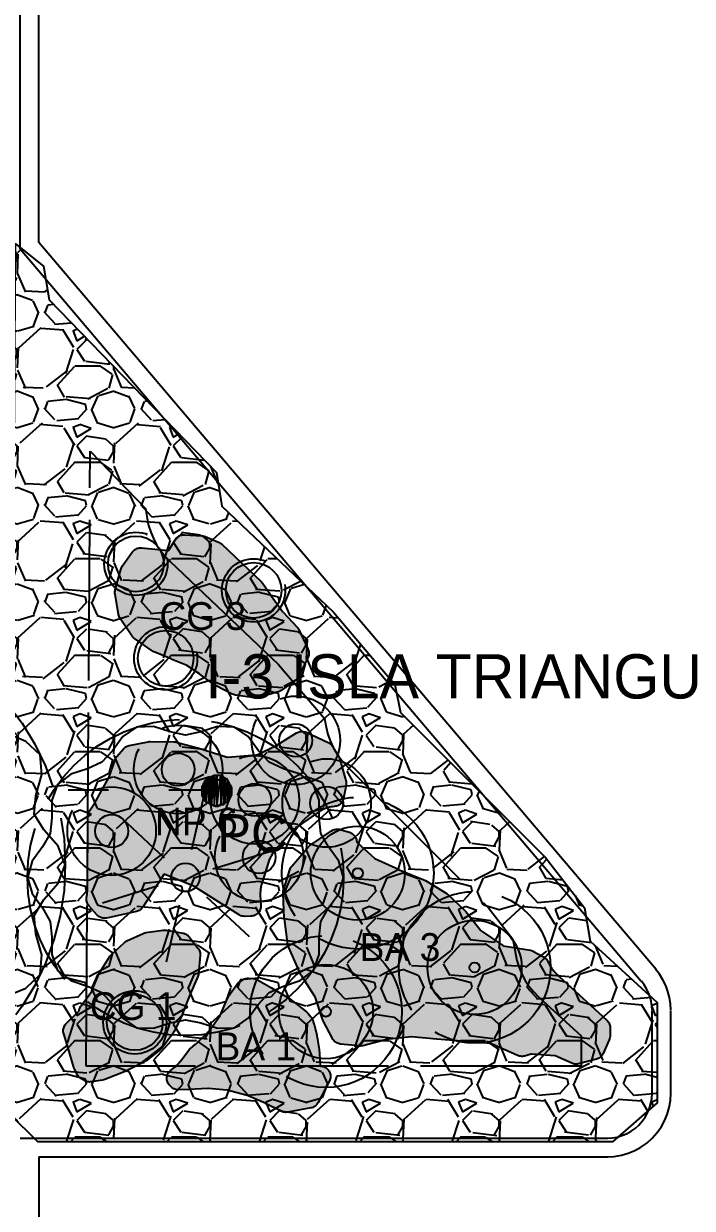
# Model space of a CAD drawing. Header units: metres. Extents: x 1 to 213, y 1 to 147.
# Drawn here: x 54.92 to 60.21, y 75.98 to 85.35 of the extents above; entities that cross this region are included whole.
import ezdxf
from ezdxf.enums import TextEntityAlignment as Align

# ---------------------------------------------------------------- set-up
doc = ezdxf.new("R2010")
doc.units = ezdxf.units.M
doc.linetypes.add('DASHED', pattern=[1.524, 1.27, -0.254])
for name, color, linetype in [('00-BASE-ARQUITECTURA', 8, 'Continuous'), ('PJ-ARBOLES', 94, 'Continuous'), ('PJ-ARBUSTOS', 82, 'Continuous'), ('PJ-COPA-ADULTA', 8, 'DASHED'), ('PJ-CUBRESUELOS', 150, 'Continuous'), ('PJ-ETIQUETAS', 7, 'Continuous'), ('PJ-GRAVILLA', 42, 'Continuous'), ('PJ-HERBACEAS', 212, 'Continuous'), ('PJ-LIMITE-JARDIN', 7, 'Continuous'), ('PJ-MASAS', 92, 'Continuous'), ('PJ-MASAS-RELLENO', 92, 'Continuous'), ('PJ-RIEGO-SECTORES', 5, 'Continuous'), ('PJ-VISIBILIDAD', 1, 'DASHED'), ('PJ-ZONAS-TIPOLOGIA', 30, 'Continuous')]:
    doc.layers.add(name, color=color, linetype=linetype)

# ---------------------------------------------------------------- blocks, each defined once
blk = doc.blocks.new('PJ_PC')
for p, q in [((0.0499, 0.2194), (0.1524, 0.6704)), ((-0.1651, 0.1529), (-0.5043, 0.4672)), ((0.215, 0.0665), (0.6568, 0.2032)), ((-0.215, -0.0665), (-0.6568, -0.2032)), ((0.1651, -0.1529), (0.5043, -0.4672)), ((-0.0499, -0.2194), (-0.1524, -0.6704))]:
    blk.add_line(p, q)
blk.add_lwpolyline([(1.25, 0), (1.2121, 0.1274), (1.131, 0.2404), (1.0699, 0.3476), (1.0563, 0.4703), (1.0555, 0.6094), (1.0113, 0.7347), (0.9057, 0.8155), (0.7737, 0.8593), (0.6613, 0.9101), (0.5781, 1.0013), (0.4957, 1.1134), (0.3863, 1.1888), (0.2534, 1.1921), (0.1209, 1.1499), (0, 1.125), (-0.1209, 1.1499), (-0.2534, 1.1921), (-0.3863, 1.1888), (-0.4957, 1.1134), (-0.5781, 1.0013), (-0.6613, 0.9101), (-0.7737, 0.8593), (-0.9057, 0.8155), (-1.0113, 0.7347), (-1.0555, 0.6094), (-1.0563, 0.4703), (-1.0699, 0.3476), (-1.131, 0.2404), (-1.2121, 0.1274), (-1.25, 0), (-1.2121, -0.1274), (-1.131, -0.2404), (-1.0699, -0.3476), (-1.0563, -0.4703), (-1.0555, -0.6094), (-1.0113, -0.7347), (-0.9057, -0.8155), (-0.7737, -0.8593), (-0.6613, -0.9101), (-0.5781, -1.0013), (-0.4957, -1.1134), (-0.3863, -1.1888), (-0.2534, -1.1921), (-0.1209, -1.1499), (0, -1.125), (0.1209, -1.1499), (0.2534, -1.1921), (0.3863, -1.1888), (0.4957, -1.1134), (0.5781, -1.0013), (0.6613, -0.9101), (0.7737, -0.8593), (0.9057, -0.8155), (1.0113, -0.7347), (1.0555, -0.6094), (1.0563, -0.4703), (1.0699, -0.3476), (1.131, -0.2404), (1.2121, -0.1274), (1.25, 0)], close=True)
blk.add_circle((0, 0), 0.1125)
at = {"flags": 1}
for tag, p, height in [('CODIGO', (0.15, 0.15), 0.2), ('ESPECIE', (0.15, -0.1), 0.15), ('ZONA', (0.15, -0.3), 0.15)]:
    blk.add_attdef(tag, p, '', height=height, dxfattribs=at)
blk = doc.blocks.new('PJ_BA')
for radius in [0.372, 0.04]:
    blk.add_circle((0, 0), radius)
at = {"flags": 1}
for tag, p, height in [('CODIGO', (0.15, 0.15), 0.2), ('ESPECIE', (0.15, -0.1), 0.15), ('ZONA', (0.15, -0.3), 0.15)]:
    blk.add_attdef(tag, p, '', height=height, dxfattribs=at)
blk = doc.blocks.new('PJ_NP')
blk.add_circle((0, 0), 0.13)
at = {"flags": 1}
for tag, p, height in [('CODIGO', (0.15, 0.15), 0.2), ('ESPECIE', (0.15, -0.1), 0.15), ('ZONA', (0.15, -0.3), 0.15)]:
    blk.add_attdef(tag, p, '', height=height, dxfattribs=at)
blk = doc.blocks.new('PJ_CG')
blk.add_circle((0, 0), 0.22)
at = {"flags": 1}
for tag, p, height in [('CODIGO', (0.15, 0.15), 0.2), ('ESPECIE', (0.15, -0.1), 0.15), ('ZONA', (0.15, -0.3), 0.15)]:
    blk.add_attdef(tag, p, '', height=height, dxfattribs=at)
blk = doc.blocks.new('PJ_SP')
for p, q in [((0.0798, 0.351), (0.2439, 1.0726)), ((-0.2641, 0.2447), (-0.807, 0.7475)), ((0.3439, 0.1064), (1.0509, 0.3251)), ((-0.3439, -0.1064), (-1.0509, -0.3251)), ((0.2641, -0.2447), (0.807, -0.7475)), ((-0.0798, -0.351), (-0.2439, -1.0726))]:
    blk.add_line(p, q)
blk.add_lwpolyline([(2, 0), (1.9445, 0.1457), (1.8293, 0.2757), (1.7549, 0.4005), (1.7678, 0.5453), (1.8152, 0.7124), (1.8019, 0.8678), (1.6887, 0.975), (1.5285, 1.0421), (1.4073, 1.1223), (1.3561, 1.2583), (1.3263, 1.4295), (1.247, 1.5637), (1.0985, 1.6112), (0.925, 1.6021), (0.781, 1.6217), (0.6759, 1.7221), (0.5748, 1.8634), (0.445, 1.9499), (0.2906, 1.9282), (0.1383, 1.8448), (0, 1.8), (-0.1383, 1.8448), (-0.2906, 1.9282), (-0.445, 1.9499), (-0.5748, 1.8634), (-0.6759, 1.7221), (-0.781, 1.6217), (-0.925, 1.6021), (-1.0985, 1.6112), (-1.247, 1.5637), (-1.3263, 1.4295), (-1.3561, 1.2583), (-1.4073, 1.1223), (-1.5285, 1.0421), (-1.6887, 0.975), (-1.8019, 0.8678), (-1.8152, 0.7124), (-1.7678, 0.5453), (-1.7549, 0.4005), (-1.8293, 0.2757), (-1.9445, 0.1457), (-2, 0), (-1.9445, -0.1457), (-1.8293, -0.2757), (-1.7549, -0.4005), (-1.7678, -0.5453), (-1.8152, -0.7124), (-1.8019, -0.8678), (-1.6887, -0.975), (-1.5285, -1.0421), (-1.4073, -1.1223), (-1.3561, -1.2583), (-1.3263, -1.4295), (-1.247, -1.5637), (-1.0985, -1.6112), (-0.925, -1.6021), (-0.781, -1.6217), (-0.6759, -1.7221), (-0.5748, -1.8634), (-0.445, -1.9499), (-0.2906, -1.9282), (-0.1383, -1.8448), (0, -1.8), (0.1383, -1.8448), (0.2906, -1.9282), (0.445, -1.9499), (0.5748, -1.8634), (0.6759, -1.7221), (0.781, -1.6217), (0.925, -1.6021), (1.0985, -1.6112), (1.247, -1.5637), (1.3263, -1.4295), (1.3561, -1.2583), (1.4073, -1.1223), (1.5285, -1.0421), (1.6887, -0.975), (1.8019, -0.8678), (1.8152, -0.7124), (1.7678, -0.5453), (1.7549, -0.4005), (1.8293, -0.2757), (1.9445, -0.1457), (2, 0)], close=True)
blk.add_circle((0, 0), 0.18)
at = {"flags": 1}
for tag, p, height in [('CODIGO', (0.15, 0.15), 0.2), ('ESPECIE', (0.15, -0.1), 0.15), ('ZONA', (0.15, -0.3), 0.15)]:
    blk.add_attdef(tag, p, '', height=height, dxfattribs=at)

msp = doc.modelspace()

# ---------------------------------------------------------------- hatches: boundary and pattern name
at = {"layer": 'PJ-GRAVILLA'}
h = msp.add_hatch(dxfattribs=at)
h.set_pattern_fill('GRAVEL', scale=0.03)
h.paths.add_polyline_path([(54.8569, 83.6083), (55.0774, 83.4319), (55.1215, 83.1673), (56.4444, 81.8003), (56.4885, 81.5357), (57.3705, 80.6979), (57.8555, 80.1246), (57.8996, 79.9041), (59.0462, 78.7576), (59.3548, 78.3607), (59.3989, 78.0961), (59.9281, 77.6111), (59.9281, 76.8173), (59.5753, 76.5086), (55.0333, 76.5086), (54.8128, 76.7291), (54.8569, 83.6083)])
at = {"layer": 'PJ-MASAS-RELLENO'}
for points in [[(56.0685, 81.185), (56.0695, 81.1865), (56.118, 81.2696), (56.1224, 81.2763), (56.1274, 81.2825), (56.1331, 81.2882), (56.1392, 81.2933), (56.1459, 81.2978), (56.1529, 81.3016), (56.1603, 81.3046), (56.168, 81.3069), (56.1758, 81.3085), (56.1838, 81.3092), (56.1918, 81.3091), (56.329, 81.3012), (56.338, 81.3001), (56.3468, 81.2981), (56.3553, 81.2951), (56.4619, 81.2504), (56.4685, 81.2473), (56.4747, 81.2436), (56.4806, 81.2394), (56.4861, 81.2346), (56.8005, 80.9359), (56.8065, 80.9295), (56.8118, 80.9226), (56.8653, 80.8432), (56.866, 80.8421), (56.9678, 80.7016), (56.9709, 80.6978), (57.0816, 80.5789), (57.0869, 80.5726), (57.0915, 80.5658), (57.0954, 80.5586), (57.1675, 80.4062), (57.1705, 80.3988), (57.1728, 80.3911), (57.1744, 80.3832), (57.1751, 80.3752), (57.175, 80.3672), (57.1741, 80.3592), (57.1724, 80.3513), (57.17, 80.3437), (57.1668, 80.3363), (57.0926, 80.1874), (57.0888, 80.1805), (57.0842, 80.174), (57.0791, 80.1681), (57.0734, 80.1626), (57.0672, 80.1578), (56.9552, 80.0784), (56.9478, 80.0737), (56.9399, 80.0698), (56.9316, 80.0669), (56.7807, 80.0223), (56.7724, 80.0204), (56.764, 80.0193), (56.7556, 80.0191), (56.7471, 80.0198), (56.5955, 80.0406), (56.5867, 80.0423), (56.5782, 80.045), (56.57, 80.0486), (56.4367, 80.1168), (56.4307, 80.1202), (56.425, 80.1241), (56.3135, 80.2078), (56.3115, 80.2092), (56.2094, 80.2764), (56.2077, 80.2774), (56.2059, 80.2782), (56.0871, 80.3263), (56.0858, 80.3268), (55.9442, 80.3869), (55.9365, 80.3907), (55.9293, 80.3952), (55.7957, 80.4895), (55.79, 80.4939), (55.7847, 80.4988), (55.7799, 80.5041), (55.7756, 80.5099), (55.6827, 80.6466), (55.6782, 80.654), (55.6746, 80.6618), (55.6718, 80.67), (55.6699, 80.6785), (55.6432, 80.8396), (55.6422, 80.8481), (55.6422, 80.8566), (55.6431, 80.8651), (55.6449, 80.8735), (55.6885, 81.0352), (55.6906, 81.0419), (55.6933, 81.0484), (55.6966, 81.0547), (55.7004, 81.0606), (55.7786, 81.1711), (55.7833, 81.1771), (55.7885, 81.1826), (55.7942, 81.1876), (55.8004, 81.1921), (55.807, 81.1959), (55.8139, 81.1991), (55.821, 81.2016), (55.8284, 81.2034), (55.8359, 81.2045), (55.8435, 81.2049), (55.8511, 81.2046), (56.0667, 81.1851), (56.0685, 81.185)], [(55.4376, 78.3729), (55.4324, 78.3793), (55.4279, 78.3862), (55.4241, 78.3935), (55.4212, 78.4012), (55.419, 78.4092), (55.4176, 78.4173), (55.4171, 78.4255), (55.4174, 78.4338), (55.4186, 78.4419), (55.4187, 78.4424), (55.4224, 78.4667), (55.4227, 78.4705), (55.4241, 78.496), (55.4242, 78.4979), (55.4279, 79.083), (55.4283, 79.0907), (55.4295, 79.0982), (55.4314, 79.1057), (55.4339, 79.1129), (55.4372, 79.1199), (55.4411, 79.1265), (55.4782, 79.1827), (55.4797, 79.1852), (55.5918, 79.3853), (55.5926, 79.3868), (55.5932, 79.3884), (55.6432, 79.5302), (55.646, 79.537), (55.6493, 79.5436), (55.6533, 79.5498), (55.6578, 79.5556), (55.7096, 79.6161), (55.7148, 79.6216), (55.7205, 79.6266), (55.7267, 79.6311), (55.7332, 79.6349), (55.7401, 79.6381), (55.7473, 79.6407), (55.7547, 79.6425), (55.905, 79.6725), (55.913, 79.6737), (55.921, 79.674), (56.1063, 79.673), (56.1132, 79.6727), (56.12, 79.6718), (56.1267, 79.6703), (56.2946, 79.625), (56.298, 79.624), (56.5294, 79.5506), (56.5312, 79.5501), (56.5332, 79.5501), (56.7624, 79.568), (56.7643, 79.5683), (56.766, 79.569), (56.9269, 79.6488), (56.9302, 79.6506), (57.078, 79.7422), (57.0849, 79.746), (57.0921, 79.7491), (57.0996, 79.7515), (57.1073, 79.7531), (57.1151, 79.754), (57.123, 79.7541), (57.1308, 79.7535), (57.1385, 79.752), (57.1461, 79.7499), (57.1534, 79.747), (57.3281, 79.6673), (57.3347, 79.6639), (57.341, 79.6599), (57.3469, 79.6553), (57.3523, 79.6502), (57.3572, 79.6446), (57.3616, 79.6386), (57.3654, 79.6322), (57.3777, 79.6093), (57.3787, 79.6076), (57.3928, 79.5841), (57.3938, 79.5824), (57.4062, 79.5639), (57.4104, 79.5569), (57.4139, 79.5495), (57.4165, 79.5417), (57.4673, 79.3666), (57.469, 79.3592), (57.4701, 79.3517), (57.4704, 79.3441), (57.47, 79.3365), (57.4689, 79.329), (57.4486, 79.2249), (57.4467, 79.2173), (57.4441, 79.2099), (57.4408, 79.2029), (57.4368, 79.1962), (57.4322, 79.1899), (57.427, 79.184), (57.4213, 79.1788), (57.415, 79.1741), (57.4084, 79.17), (57.4014, 79.1666), (57.394, 79.1639), (57.3865, 79.1619), (57.3788, 79.1607), (57.3625, 79.1589), (57.3605, 79.1587), (57.3547, 79.1577), (57.3527, 79.1574), (57.3373, 79.1541), (57.3354, 79.1537), (57.3297, 79.1522), (57.3278, 79.1516), (57.3128, 79.1469), (57.3109, 79.1463), (57.3054, 79.1442), (57.3036, 79.1435), (57.2891, 79.1373), (57.2873, 79.1365), (57.282, 79.1339), (57.2802, 79.133), (57.2664, 79.1254), (57.2647, 79.1244), (57.2593, 79.121), (57.2585, 79.1205), (57.2519, 79.1162), (57.251, 79.1157), (57.082, 78.9998), (57.0813, 78.9993), (57.0757, 78.9952), (57.075, 78.9947), (57.0706, 78.9914), (57.0692, 78.9903), (57.0586, 78.9816), (57.0573, 78.9805), (57.0534, 78.977), (57.0521, 78.9758), (57.0423, 78.9662), (57.0411, 78.965), (57.0373, 78.9609), (57.0367, 78.9603), (57.0321, 78.9552), (57.0315, 78.9545), (56.9044, 78.8071), (56.9038, 78.8063), (56.8985, 78.7999), (56.8979, 78.7991), (56.8938, 78.7938), (56.8926, 78.7922), (56.8831, 78.7786), (56.882, 78.7769), (56.8787, 78.7716), (56.8777, 78.7698), (56.8697, 78.7554), (56.8687, 78.7536), (56.866, 78.748), (56.8652, 78.7461), (56.8587, 78.7309), (56.858, 78.729), (56.8557, 78.7227), (56.8553, 78.7217), (56.8527, 78.7139), (56.8524, 78.7129), (56.8027, 78.5516), (56.8025, 78.5508), (56.8006, 78.5441), (56.8003, 78.5433), (56.7989, 78.5378), (56.7985, 78.5361), (56.7956, 78.5225), (56.7953, 78.5208), (56.7944, 78.5157), (56.7941, 78.514), (56.7924, 78.5002), (56.7922, 78.4985), (56.7918, 78.4933), (56.7917, 78.4916), (56.7912, 78.4777), (56.7911, 78.4759), (56.7912, 78.4703), (56.7912, 78.4694), (56.7914, 78.4625), (56.7914, 78.4616), (56.7955, 78.3773), (56.7955, 78.3693), (56.7947, 78.3614), (56.7931, 78.3536), (56.7908, 78.3459), (56.7877, 78.3386), (56.7839, 78.3316), (56.7794, 78.325), (56.7742, 78.3189), (56.7685, 78.3134), (56.7623, 78.3084), (56.7556, 78.3041), (56.7485, 78.3004), (56.7411, 78.2975), (56.7334, 78.2954), (56.7256, 78.294), (56.7177, 78.2934), (56.6674, 78.2921), (56.6596, 78.2923), (56.6519, 78.2932), (56.6443, 78.2949), (56.6369, 78.2973), (56.6297, 78.3005), (56.6229, 78.3043), (56.461, 78.4056), (56.4604, 78.4059), (56.2611, 78.5327), (56.2595, 78.5336), (56.2578, 78.5344), (56.0326, 78.6251), (56.0308, 78.6257), (56.0297, 78.6241), (55.8624, 78.365), (55.8578, 78.3586), (55.8527, 78.3527), (55.847, 78.3474), (55.8408, 78.3426), (55.8341, 78.3385), (55.8271, 78.335), (55.8198, 78.3323), (55.8123, 78.3302), (55.5767, 78.2787), (55.5692, 78.2774), (55.5615, 78.2768), (55.5539, 78.277), (55.5463, 78.2779), (55.5388, 78.2796), (55.5315, 78.2819), (55.5245, 78.285), (55.5177, 78.2886), (55.5114, 78.293), (55.5055, 78.2979), (55.5001, 78.3033), (55.4376, 78.3729)], [(57.4243, 77.2829), (57.4164, 77.2841), (57.4087, 77.286), (57.4013, 77.2888), (57.3941, 77.2922), (57.3873, 77.2964), (57.381, 77.3012), (57.3752, 77.3066), (57.3699, 77.3125), (57.3653, 77.319), (57.3613, 77.3258), (57.2884, 77.4673), (57.2859, 77.4728), (57.2837, 77.4785), (57.224, 77.6567), (57.2234, 77.6582), (57.2225, 77.6597), (57.1188, 77.8186), (57.1156, 77.824), (57.1128, 77.8296), (57.0159, 78.0459), (57.0131, 78.0529), (57.0111, 78.0602), (57.0097, 78.0675), (56.9812, 78.2712), (56.9805, 78.2784), (56.9712, 78.4708), (56.9711, 78.4778), (56.9717, 78.4847), (56.9729, 78.4915), (56.9746, 78.4982), (57.0246, 78.6605), (57.0274, 78.6682), (57.031, 78.6757), (57.0354, 78.6827), (57.0404, 78.6892), (57.1681, 78.8373), (57.1728, 78.8423), (57.178, 78.8469), (57.1835, 78.8511), (57.3533, 78.9675), (57.36, 78.9716), (57.367, 78.9751), (57.3744, 78.9778), (57.382, 78.9798), (57.3898, 78.9811), (57.3977, 78.9815), (57.4055, 78.9812), (57.4133, 78.9801), (57.421, 78.9783), (57.4956, 78.9565), (57.5027, 78.954), (57.5096, 78.9509), (57.5162, 78.9471), (57.5224, 78.9427), (57.5281, 78.9378), (57.5333, 78.9323), (57.538, 78.9264), (57.5422, 78.92), (57.5457, 78.9133), (57.5485, 78.9063), (57.5507, 78.899), (57.5522, 78.8916), (57.5539, 78.8799), (57.5543, 78.878), (57.5557, 78.8766), (57.694, 78.7525), (57.6956, 78.7513), (57.6973, 78.7504), (57.8882, 78.6618), (57.89, 78.661), (58.0845, 78.5817), (58.0902, 78.5791), (58.0958, 78.576), (58.2592, 78.4767), (58.2664, 78.4718), (58.273, 78.4662), (58.4077, 78.3373), (58.4148, 78.3295), (58.534, 78.1809), (58.5353, 78.1794), (58.5369, 78.1782), (58.7082, 78.0619), (58.71, 78.0608), (58.7121, 78.0603), (58.9257, 78.0239), (58.9343, 78.022), (58.9425, 78.0191), (58.9505, 78.0154), (59.0296, 77.9724), (59.0367, 77.968), (59.0433, 77.963), (59.0494, 77.9572), (59.0548, 77.9509), (59.0595, 77.9441), (59.0635, 77.9368), (59.0703, 77.9228), (59.0711, 77.9211), (59.0735, 77.9168), (59.0744, 77.9152), (59.0882, 77.8925), (59.0892, 77.8909), (59.0919, 77.8868), (59.093, 77.8853), (59.1088, 77.864), (59.11, 77.8625), (59.1131, 77.8587), (59.1143, 77.8573), (59.1321, 77.8375), (59.1334, 77.8362), (59.1422, 77.8273), (59.1429, 77.8266), (59.1525, 77.8174), (59.1532, 77.8168), (59.5302, 77.4712), (59.536, 77.4653), (59.5411, 77.4588), (59.5456, 77.4519), (59.5493, 77.4444), (59.5523, 77.4367), (59.5544, 77.4287), (59.5557, 77.4205), (59.5561, 77.4122), (59.5561, 77.3494), (59.5557, 77.341), (59.5543, 77.3327), (59.5522, 77.3246), (59.5492, 77.3168), (59.5006, 77.2078), (59.497, 77.2007), (59.4927, 77.194), (59.4877, 77.1877), (59.4822, 77.182), (59.4761, 77.1768), (59.4696, 77.1723), (59.4626, 77.1685), (59.4553, 77.1653), (59.4477, 77.1629), (59.3058, 77.1259), (59.2983, 77.1244), (59.2906, 77.1235), (59.2829, 77.1234), (59.2751, 77.1241), (59.2675, 77.1254), (59.2601, 77.1276), (59.2529, 77.1304), (59.1226, 77.1889), (59.121, 77.1895), (59.1192, 77.1897), (58.9365, 77.2028), (58.9343, 77.2028), (58.9322, 77.2024), (58.8785, 77.188), (58.8709, 77.1864), (58.8631, 77.1855), (58.8553, 77.1854), (58.8476, 77.186), (58.8399, 77.1874), (58.8324, 77.1895), (58.8251, 77.1923), (58.6184, 77.2849), (58.6164, 77.2857), (58.6142, 77.286), (58.3859, 77.3058), (58.3853, 77.3058), (58.1862, 77.32), (58.1842, 77.3201), (57.9868, 77.3391), (57.9848, 77.3392), (57.9828, 77.3391), (57.7873, 77.3176), (57.7816, 77.3166), (57.6019, 77.2698), (57.5949, 77.2683), (57.5878, 77.2674), (57.5807, 77.2672), (57.5736, 77.2676), (57.4243, 77.2829)], [(55.3595, 77.544), (55.3596, 77.5443), (55.3604, 77.551), (55.3619, 77.5584), (55.3642, 77.5656), (55.3671, 77.5725), (55.3706, 77.5791), (55.3748, 77.5854), (55.4587, 77.6998), (55.4596, 77.7011), (55.4603, 77.7026), (55.5142, 77.8345), (55.517, 77.8408), (55.5204, 77.8468), (55.5984, 77.9712), (55.6024, 77.977), (55.6068, 77.9824), (55.6118, 77.9874), (55.716, 78.0841), (55.7224, 78.0895), (55.7294, 78.0941), (55.7367, 78.098), (55.8641, 78.1572), (55.8714, 78.1601), (55.8789, 78.1624), (55.8866, 78.1638), (56.0243, 78.1832), (56.0326, 78.184), (56.041, 78.1838), (56.0493, 78.1828), (56.1798, 78.1597), (56.188, 78.1579), (56.1959, 78.1551), (56.2035, 78.1516), (56.2107, 78.1472), (56.2174, 78.1422), (56.2236, 78.1364), (56.2291, 78.1301), (56.2999, 78.039), (56.3042, 78.0328), (56.308, 78.0262), (56.3111, 78.0194), (56.3135, 78.0122), (56.3153, 78.0049), (56.3164, 77.9974), (56.3167, 77.9899), (56.3164, 77.9823), (56.303, 77.8414), (56.3018, 77.8331), (56.2997, 77.8251), (56.2968, 77.8173), (56.2367, 77.6777), (56.2361, 77.6763), (56.1776, 77.5247), (56.1752, 77.5191), (56.1099, 77.3818), (56.1061, 77.3749), (56.1017, 77.3683), (56.0172, 77.2556), (56.0129, 77.2503), (56.0081, 77.2453), (56.0029, 77.2408), (55.8892, 77.1507), (55.8825, 77.146), (55.8754, 77.1419), (55.7286, 77.0683), (55.722, 77.0653), (55.5614, 77.0023), (55.5532, 76.9996), (55.5448, 76.9978), (55.4558, 76.9836), (55.448, 76.9827), (55.4402, 76.9826), (55.4324, 76.9833), (55.4247, 76.9848), (55.4171, 76.9869), (55.4099, 76.9899), (55.4029, 76.9935), (55.3726, 77.0111), (55.3658, 77.0156), (55.3595, 77.0207), (55.3537, 77.0265), (55.3485, 77.0328), (55.344, 77.0396), (55.3402, 77.0468), (55.3222, 77.0861), (55.3182, 77.0968), (55.2727, 77.2504), (55.2725, 77.251), (55.2373, 77.3633), (55.2353, 77.371), (55.2341, 77.3789), (55.2336, 77.3869), (55.234, 77.3949), (55.2352, 77.4029), (55.2371, 77.4106), (55.2398, 77.4182), (55.2433, 77.4254), (55.2475, 77.4322), (55.2523, 77.4386), (55.2577, 77.4445), (55.3582, 77.5426), (55.3595, 77.544)], [(56.078, 76.9521), (56.0726, 76.9575), (56.0677, 76.9635), (56.0634, 76.9699), (56.0597, 76.9766), (56.0567, 76.9837), (56.0544, 76.9911), (56.0529, 76.9986), (56.052, 77.0063), (56.0519, 77.014), (56.0525, 77.0217), (56.0539, 77.0292), (56.056, 77.0367), (56.0588, 77.0438), (56.0622, 77.0507), (56.0664, 77.0572), (56.0711, 77.0633), (56.0764, 77.0689), (56.0822, 77.074), (56.1144, 77.0995), (56.115, 77.1), (56.1203, 77.1044), (56.121, 77.105), (56.1252, 77.1086), (56.1265, 77.1098), (56.1365, 77.1192), (56.1377, 77.1204), (56.1413, 77.1241), (56.1425, 77.1254), (56.1516, 77.1356), (56.1527, 77.1369), (56.1563, 77.1412), (56.1568, 77.1419), (56.1611, 77.1473), (56.1616, 77.148), (56.2265, 77.2348), (56.2324, 77.2418), (56.2391, 77.248), (56.2782, 77.2809), (56.2805, 77.2829), (56.3866, 77.3868), (56.3878, 77.3881), (56.3889, 77.3895), (56.474, 77.5089), (56.4752, 77.5108), (56.4762, 77.5128), (56.5325, 77.6464), (56.5362, 77.6542), (56.5408, 77.6615), (56.6066, 77.7546), (56.6116, 77.761), (56.6173, 77.7669), (56.6235, 77.7721), (56.6303, 77.7767), (56.6533, 77.7908), (56.6602, 77.7945), (56.6674, 77.7975), (56.6748, 77.7999), (56.6825, 77.8015), (56.6903, 77.8023), (56.6981, 77.8024), (56.7334, 77.801), (56.7411, 77.8003), (56.7487, 77.7989), (56.7561, 77.7968), (56.7633, 77.7939), (56.7702, 77.7904), (56.8787, 77.728), (56.8804, 77.727), (57.0166, 77.6441), (57.024, 77.6389), (57.1566, 77.536), (57.163, 77.5306), (57.1687, 77.5245), (57.1904, 77.4988), (57.1947, 77.4932), (57.1986, 77.4871), (57.2019, 77.4808), (57.2046, 77.4742), (57.2088, 77.4624), (57.21, 77.4586), (57.2174, 77.4342), (57.2185, 77.4304), (57.2381, 77.352), (57.239, 77.3482), (57.244, 77.3232), (57.2446, 77.3193), (57.2565, 77.2393), (57.257, 77.2354), (57.2595, 77.21), (57.2598, 77.2061), (57.2642, 77.1167), (57.2643, 77.1148), (57.2647, 77.1109), (57.265, 77.1091), (57.2668, 77.1089), (57.27, 77.1087), (57.278, 77.1079), (57.2858, 77.1064), (57.2935, 77.104), (57.3009, 77.1009), (57.3079, 77.0971), (57.3145, 77.0926), (57.3206, 77.0874), (57.3262, 77.0817), (57.3312, 77.0754), (57.3355, 77.0687), (57.3392, 77.0616), (57.3421, 77.0541), (57.3442, 77.0464), (57.3456, 77.0385), (57.3462, 77.0305), (57.346, 77.0225), (57.3449, 77.0146), (57.3431, 77.0068), (57.3405, 76.9992), (57.3372, 76.9919), (57.2475, 76.8194), (57.2435, 76.8124), (57.2387, 76.8059), (57.2333, 76.7998), (57.2273, 76.7944), (57.2208, 76.7896), (57.2138, 76.7855), (57.2065, 76.7821), (57.1989, 76.7794), (57.191, 76.7776), (57.0081, 76.744), (56.9997, 76.7429), (56.9912, 76.7427), (56.9827, 76.7434), (56.9744, 76.745), (56.9663, 76.7475), (56.9585, 76.7508), (56.8303, 76.8134), (56.8286, 76.8142), (56.6816, 76.8775), (56.6762, 76.8794), (56.5302, 76.9187), (56.5285, 76.919), (56.5267, 76.9193), (56.3807, 76.9317), (56.3753, 76.9318), (56.2276, 76.9246), (56.2274, 76.9246), (56.1468, 76.921), (56.139, 76.921), (56.1312, 76.9218), (56.1236, 76.9234), (56.1161, 76.9257), (56.1089, 76.9287), (56.102, 76.9324), (56.0955, 76.9367), (56.0894, 76.9417), (56.078, 76.9521)]]:
    msp.add_hatch(color=7, dxfattribs=at).paths.add_polyline_path(points)

# ---------------------------------------------------------------- linework, layer by layer
at = {"layer": '00-BASE-ARQUITECTURA'}
for points in [[(59.8029, 77.7769), (54.8922, 83.566), (54.8922, 87.376)], [(59.9193, 77.8721), (55.0404, 83.6189), (55.0404, 87.2278), (55.0404, 87.376)], [(56.4479, 79.4067), (56.4268, 79.4067), (56.4056, 79.3961), (56.3844, 79.3855), (56.3633, 79.375), (56.3527, 79.3538), (56.3421, 79.3326), (56.3315, 79.3115), (56.3315, 79.2903), (56.3315, 79.2691), (56.3315, 79.248), (56.3421, 79.2268), (56.3527, 79.2056), (56.3739, 79.195), (56.395, 79.1845), (56.4162, 79.1739), (56.4374, 79.1633), (56.4585, 79.1633), (56.4797, 79.1739), (56.5009, 79.1845), (56.522, 79.195), (56.5326, 79.2056), (56.5538, 79.2268), (56.5644, 79.248), (56.5644, 79.2691), (56.5644, 79.2903), (56.5644, 79.3115), (56.5538, 79.3326), (56.5432, 79.3538), (56.5326, 79.375), (56.5114, 79.3855), (56.4903, 79.3961), (56.4691, 79.4067), (56.4479, 79.4067)], [(56.3315, 79.322), (56.3315, 79.248), (56.3421, 79.3432), (56.3315, 79.322)], [(56.3315, 79.248), (56.3421, 79.3432), (56.3421, 79.2268), (56.3315, 79.248)], [(56.3315, 79.3009), (56.3315, 79.2797), (56.3315, 79.322), (56.3315, 79.3009)], [(56.3315, 79.2797), (56.3315, 79.322), (56.3315, 79.248), (56.3315, 79.2797)], [(56.3421, 79.3432), (56.3421, 79.2268), (56.3527, 79.3644), (56.3421, 79.3432)], [(56.3421, 79.2268), (56.3527, 79.3644), (56.3527, 79.2162), (56.3421, 79.2268)], [(56.3527, 79.3644), (56.3527, 79.2162), (56.3633, 79.375), (56.3527, 79.3644)], [(56.3527, 79.2162), (56.3633, 79.375), (56.3633, 79.195), (56.3527, 79.2162)], [(56.3633, 79.375), (56.3633, 79.195), (56.3844, 79.3855), (56.3633, 79.375)], [(56.3633, 79.195), (56.3844, 79.3855), (56.3844, 79.1845), (56.3633, 79.195)], [(56.3844, 79.3855), (56.3844, 79.1845), (56.4056, 79.3961), (56.3844, 79.3855)], [(56.3844, 79.1845), (56.4056, 79.3961), (56.4056, 79.1739), (56.3844, 79.1845)], [(56.4056, 79.3961), (56.4056, 79.1739), (56.4268, 79.4067), (56.4056, 79.3961)], [(56.4056, 79.1739), (56.4268, 79.4067), (56.4268, 79.1633), (56.4056, 79.1739)], [(56.4268, 79.4067), (56.4268, 79.1633), (56.4479, 79.4067), (56.4268, 79.4067)], [(56.4268, 79.1633), (56.4479, 79.4067), (56.4479, 79.1633), (56.4268, 79.1633)], [(56.4479, 79.4067), (56.4479, 79.1633), (56.4797, 79.4067), (56.4479, 79.4067)], [(56.4479, 79.1633), (56.4797, 79.4067), (56.4797, 79.1739), (56.4479, 79.1633)], [(56.4797, 79.4067), (56.4797, 79.1739), (56.5009, 79.3961), (56.4797, 79.4067)], [(56.4797, 79.1739), (56.5009, 79.3961), (56.5009, 79.1739), (56.4797, 79.1739)], [(56.5009, 79.3961), (56.5009, 79.1739), (56.5114, 79.3855), (56.5009, 79.3961)], [(56.5009, 79.1739), (56.5114, 79.3855), (56.5114, 79.1845), (56.5009, 79.1739)], [(56.5114, 79.3855), (56.5114, 79.1845), (56.5326, 79.3644), (56.5114, 79.3855)], [(56.5114, 79.1845), (56.5326, 79.3644), (56.5326, 79.2056), (56.5114, 79.1845)], [(56.5326, 79.3644), (56.5326, 79.2056), (56.5432, 79.3538), (56.5326, 79.3644)], [(56.5326, 79.2056), (56.5432, 79.3538), (56.5432, 79.2162), (56.5326, 79.2056)], [(56.5432, 79.3538), (56.5432, 79.2162), (56.5538, 79.3326), (56.5432, 79.3538)], [(56.5432, 79.2162), (56.5538, 79.3326), (56.5538, 79.2374), (56.5432, 79.2162)], [(56.5538, 79.2374), (56.5538, 79.3326), (56.5644, 79.3115), (56.5538, 79.2374)], [(55.5907, 79.2903), (55.2732, 79.2903)], [(56.4479, 79.2903), (56.067, 79.2903)], [(56.5538, 79.2374), (56.5644, 79.2585), (56.5644, 79.3115), (56.5538, 79.2374)], [(56.5644, 79.2585), (56.5644, 79.3115), (56.5644, 79.2903), (56.5644, 79.2585)], [(60.0357, 77.5493), (60.0331, 77.6001), (60.0255, 77.6501), (60.0129, 77.6988), (59.9956, 77.746), (59.9736, 77.7913), (59.9471, 77.8343), (59.9162, 77.8747)], [(59.8875, 77.5493), (59.8857, 77.5852), (59.8803, 77.6204), (59.8715, 77.6548), (59.8593, 77.6881), (59.8437, 77.72), (59.825, 77.7503), (59.8032, 77.7788)], [(59.8875, 76.8879), (59.8875, 77.544)], [(60.0357, 76.8879), (60.0357, 77.544)], [(59.5328, 76.3905), (59.5895, 76.3936), (59.6451, 76.4031), (59.699, 76.4187), (59.7508, 76.4401), (59.8, 76.4672), (59.846, 76.4998), (59.8884, 76.5376), (59.9262, 76.58), (59.9588, 76.626), (59.986, 76.6752), (60.0074, 76.7269), (60.023, 76.7809), (60.0325, 76.8364), (60.0357, 76.8932)], [(59.5329, 76.5386), (59.5729, 76.5409), (59.6121, 76.5476), (59.6501, 76.5585), (59.6866, 76.5736), (59.7213, 76.5928), (59.7537, 76.6157), (59.7836, 76.6424), (59.8103, 76.6723), (59.8333, 76.7048), (59.8525, 76.7394), (59.8676, 76.7759), (59.8786, 76.814), (59.8853, 76.8532), (59.8875, 76.8932)], [(54.8922, 76.5386), (59.5383, 76.5386)], [(55.0404, 76.3905), (55.0404, 72.8874)], [(55.0404, 76.3905), (59.5383, 76.3905)]]:
    msp.add_lwpolyline(points, dxfattribs=at)
at = {"layer": 'PJ-COPA-ADULTA'}
for centre, radius in [((55.8082, 81.0788), 0.25), ((56.7384, 80.8693), 0.25), ((53.25, 78.7), 2), ((56.0435, 80.3321), 0.25), ((57.0712, 79.6833), 0.35), ((56.2, 78.6), 1.25), ((56.1417, 79.4529), 0.35), ((56.7479, 79.2131), 0.35), ((57.3154, 79.1879), 0.35), ((55.6166, 78.9663), 0.35), ((57.5618, 78.6336), 0.6), ((56.782, 78.7607), 0.35), ((58.485, 77.8886), 0.6), ((57.3099, 77.539), 0.6), ((55.7995, 77.4534), 0.25)]:
    msp.add_circle(centre, radius, dxfattribs=at)
at = {"layer": 'PJ-LIMITE-JARDIN'}
msp.add_lwpolyline([(54.8569, 83.6083), (55.0774, 83.4319), (55.1215, 83.1673), (56.4444, 81.8003), (56.4885, 81.5357), (57.3705, 80.6979), (57.8555, 80.1246), (57.8996, 79.9041), (59.0462, 78.7576), (59.3548, 78.3607), (59.3989, 78.0961), (59.9281, 77.6111), (59.9281, 76.8173), (59.5753, 76.5086), (55.0333, 76.5086), (54.8128, 76.7291), (54.8569, 83.6083)], close=True, dxfattribs=at)
at = {"layer": 'PJ-MASAS'}
for points in [[(56.0685, 81.185), (56.0695, 81.1865), (56.118, 81.2696), (56.1224, 81.2763), (56.1274, 81.2825), (56.1331, 81.2882), (56.1392, 81.2933), (56.1459, 81.2978), (56.1529, 81.3016), (56.1603, 81.3046), (56.168, 81.3069), (56.1758, 81.3085), (56.1838, 81.3092), (56.1918, 81.3091), (56.329, 81.3012), (56.338, 81.3001), (56.3468, 81.2981), (56.3553, 81.2951), (56.4619, 81.2504), (56.4685, 81.2473), (56.4747, 81.2436), (56.4806, 81.2394), (56.4861, 81.2346), (56.8005, 80.9359), (56.8065, 80.9295), (56.8118, 80.9226), (56.8653, 80.8432), (56.866, 80.8421), (56.9678, 80.7016), (56.9709, 80.6978), (57.0816, 80.5789), (57.0869, 80.5726), (57.0915, 80.5658), (57.0954, 80.5586), (57.1675, 80.4062), (57.1705, 80.3988), (57.1728, 80.3911), (57.1744, 80.3832), (57.1751, 80.3752), (57.175, 80.3672), (57.1741, 80.3592), (57.1724, 80.3513), (57.17, 80.3437), (57.1668, 80.3363), (57.0926, 80.1874), (57.0888, 80.1805), (57.0842, 80.174), (57.0791, 80.1681), (57.0734, 80.1626), (57.0672, 80.1578), (56.9552, 80.0784), (56.9478, 80.0737), (56.9399, 80.0698), (56.9316, 80.0669), (56.7807, 80.0223), (56.7724, 80.0204), (56.764, 80.0193), (56.7556, 80.0191), (56.7471, 80.0198), (56.5955, 80.0406), (56.5867, 80.0423), (56.5782, 80.045), (56.57, 80.0486), (56.4367, 80.1168), (56.4307, 80.1202), (56.425, 80.1241), (56.3135, 80.2078), (56.3115, 80.2092), (56.2094, 80.2764), (56.2077, 80.2774), (56.2059, 80.2782), (56.0871, 80.3263), (56.0858, 80.3268), (55.9442, 80.3869), (55.9365, 80.3907), (55.9293, 80.3952), (55.7957, 80.4895), (55.79, 80.4939), (55.7847, 80.4988), (55.7799, 80.5041), (55.7756, 80.5099), (55.6827, 80.6466), (55.6782, 80.654), (55.6746, 80.6618), (55.6718, 80.67), (55.6699, 80.6785), (55.6432, 80.8396), (55.6422, 80.8481), (55.6422, 80.8566), (55.6431, 80.8651), (55.6449, 80.8735), (55.6885, 81.0352), (55.6906, 81.0419), (55.6933, 81.0484), (55.6966, 81.0547), (55.7004, 81.0606), (55.7786, 81.1711), (55.7833, 81.1771), (55.7885, 81.1826), (55.7942, 81.1876), (55.8004, 81.1921), (55.807, 81.1959), (55.8139, 81.1991), (55.821, 81.2016), (55.8284, 81.2034), (55.8359, 81.2045), (55.8435, 81.2049), (55.8511, 81.2046), (56.0667, 81.1851), (56.0685, 81.185)], [(55.4376, 78.3729), (55.4324, 78.3793), (55.4279, 78.3862), (55.4241, 78.3935), (55.4212, 78.4012), (55.419, 78.4092), (55.4176, 78.4173), (55.4171, 78.4255), (55.4174, 78.4338), (55.4186, 78.4419), (55.4187, 78.4424), (55.4224, 78.4667), (55.4227, 78.4705), (55.4241, 78.496), (55.4242, 78.4979), (55.4279, 79.083), (55.4283, 79.0907), (55.4295, 79.0982), (55.4314, 79.1057), (55.4339, 79.1129), (55.4372, 79.1199), (55.4411, 79.1265), (55.4782, 79.1827), (55.4797, 79.1852), (55.5918, 79.3853), (55.5926, 79.3868), (55.5932, 79.3884), (55.6432, 79.5302), (55.646, 79.537), (55.6493, 79.5436), (55.6533, 79.5498), (55.6578, 79.5556), (55.7096, 79.6161), (55.7148, 79.6216), (55.7205, 79.6266), (55.7267, 79.6311), (55.7332, 79.6349), (55.7401, 79.6381), (55.7473, 79.6407), (55.7547, 79.6425), (55.905, 79.6725), (55.913, 79.6737), (55.921, 79.674), (56.1063, 79.673), (56.1132, 79.6727), (56.12, 79.6718), (56.1267, 79.6703), (56.2946, 79.625), (56.298, 79.624), (56.5294, 79.5506), (56.5312, 79.5501), (56.5332, 79.5501), (56.7624, 79.568), (56.7643, 79.5683), (56.766, 79.569), (56.9269, 79.6488), (56.9302, 79.6506), (57.078, 79.7422), (57.0849, 79.746), (57.0921, 79.7491), (57.0996, 79.7515), (57.1073, 79.7531), (57.1151, 79.754), (57.123, 79.7541), (57.1308, 79.7535), (57.1385, 79.752), (57.1461, 79.7499), (57.1534, 79.747), (57.3281, 79.6673), (57.3347, 79.6639), (57.341, 79.6599), (57.3469, 79.6553), (57.3523, 79.6502), (57.3572, 79.6446), (57.3616, 79.6386), (57.3654, 79.6322), (57.3777, 79.6093), (57.3787, 79.6076), (57.3928, 79.5841), (57.3938, 79.5824), (57.4062, 79.5639), (57.4104, 79.5569), (57.4139, 79.5495), (57.4165, 79.5417), (57.4673, 79.3666), (57.469, 79.3592), (57.4701, 79.3517), (57.4704, 79.3441), (57.47, 79.3365), (57.4689, 79.329), (57.4486, 79.2249), (57.4467, 79.2173), (57.4441, 79.2099), (57.4408, 79.2029), (57.4368, 79.1962), (57.4322, 79.1899), (57.427, 79.184), (57.4213, 79.1788), (57.415, 79.1741), (57.4084, 79.17), (57.4014, 79.1666), (57.394, 79.1639), (57.3865, 79.1619), (57.3788, 79.1607), (57.3625, 79.1589), (57.3605, 79.1587), (57.3547, 79.1577), (57.3527, 79.1574), (57.3373, 79.1541), (57.3354, 79.1537), (57.3297, 79.1522), (57.3278, 79.1516), (57.3128, 79.1469), (57.3109, 79.1463), (57.3054, 79.1442), (57.3036, 79.1435), (57.2891, 79.1373), (57.2873, 79.1365), (57.282, 79.1339), (57.2802, 79.133), (57.2664, 79.1254), (57.2647, 79.1244), (57.2593, 79.121), (57.2585, 79.1205), (57.2519, 79.1162), (57.251, 79.1157), (57.082, 78.9998), (57.0813, 78.9993), (57.0757, 78.9952), (57.075, 78.9947), (57.0706, 78.9914), (57.0692, 78.9903), (57.0586, 78.9816), (57.0573, 78.9805), (57.0534, 78.977), (57.0521, 78.9758), (57.0423, 78.9662), (57.0411, 78.965), (57.0373, 78.9609), (57.0367, 78.9603), (57.0321, 78.9552), (57.0315, 78.9545), (56.9044, 78.8071), (56.9038, 78.8063), (56.8985, 78.7999), (56.8979, 78.7991), (56.8938, 78.7938), (56.8926, 78.7922), (56.8831, 78.7786), (56.882, 78.7769), (56.8787, 78.7716), (56.8777, 78.7698), (56.8697, 78.7554), (56.8687, 78.7536), (56.866, 78.748), (56.8652, 78.7461), (56.8587, 78.7309), (56.858, 78.729), (56.8557, 78.7227), (56.8553, 78.7217), (56.8527, 78.7139), (56.8524, 78.7129), (56.8027, 78.5516), (56.8025, 78.5508), (56.8006, 78.5441), (56.8003, 78.5433), (56.7989, 78.5378), (56.7985, 78.5361), (56.7956, 78.5225), (56.7953, 78.5208), (56.7944, 78.5157), (56.7941, 78.514), (56.7924, 78.5002), (56.7922, 78.4985), (56.7918, 78.4933), (56.7917, 78.4916), (56.7912, 78.4777), (56.7911, 78.4759), (56.7912, 78.4703), (56.7912, 78.4694), (56.7914, 78.4625), (56.7914, 78.4616), (56.7955, 78.3773), (56.7955, 78.3693), (56.7947, 78.3614), (56.7931, 78.3536), (56.7908, 78.3459), (56.7877, 78.3386), (56.7839, 78.3316), (56.7794, 78.325), (56.7742, 78.3189), (56.7685, 78.3134), (56.7623, 78.3084), (56.7556, 78.3041), (56.7485, 78.3004), (56.7411, 78.2975), (56.7334, 78.2954), (56.7256, 78.294), (56.7177, 78.2934), (56.6674, 78.2921), (56.6596, 78.2923), (56.6519, 78.2932), (56.6443, 78.2949), (56.6369, 78.2973), (56.6297, 78.3005), (56.6229, 78.3043), (56.461, 78.4056), (56.4604, 78.4059), (56.2611, 78.5327), (56.2595, 78.5336), (56.2578, 78.5344), (56.0326, 78.6251), (56.0308, 78.6257), (56.0297, 78.6241), (55.8624, 78.365), (55.8578, 78.3586), (55.8527, 78.3527), (55.847, 78.3474), (55.8408, 78.3426), (55.8341, 78.3385), (55.8271, 78.335), (55.8198, 78.3323), (55.8123, 78.3302), (55.5767, 78.2787), (55.5692, 78.2774), (55.5615, 78.2768), (55.5539, 78.277), (55.5463, 78.2779), (55.5388, 78.2796), (55.5315, 78.2819), (55.5245, 78.285), (55.5177, 78.2886), (55.5114, 78.293), (55.5055, 78.2979), (55.5001, 78.3033), (55.4376, 78.3729)], [(57.4243, 77.2829), (57.4164, 77.2841), (57.4087, 77.286), (57.4013, 77.2888), (57.3941, 77.2922), (57.3873, 77.2964), (57.381, 77.3012), (57.3752, 77.3066), (57.3699, 77.3125), (57.3653, 77.319), (57.3613, 77.3258), (57.2884, 77.4673), (57.2859, 77.4728), (57.2837, 77.4785), (57.224, 77.6567), (57.2234, 77.6582), (57.2225, 77.6597), (57.1188, 77.8186), (57.1156, 77.824), (57.1128, 77.8296), (57.0159, 78.0459), (57.0131, 78.0529), (57.0111, 78.0602), (57.0097, 78.0675), (56.9812, 78.2712), (56.9805, 78.2784), (56.9712, 78.4708), (56.9711, 78.4778), (56.9717, 78.4847), (56.9729, 78.4915), (56.9746, 78.4982), (57.0246, 78.6605), (57.0274, 78.6682), (57.031, 78.6757), (57.0354, 78.6827), (57.0404, 78.6892), (57.1681, 78.8373), (57.1728, 78.8423), (57.178, 78.8469), (57.1835, 78.8511), (57.3533, 78.9675), (57.36, 78.9716), (57.367, 78.9751), (57.3744, 78.9778), (57.382, 78.9798), (57.3898, 78.9811), (57.3977, 78.9815), (57.4055, 78.9812), (57.4133, 78.9801), (57.421, 78.9783), (57.4956, 78.9565), (57.5027, 78.954), (57.5096, 78.9509), (57.5162, 78.9471), (57.5224, 78.9427), (57.5281, 78.9378), (57.5333, 78.9323), (57.538, 78.9264), (57.5422, 78.92), (57.5457, 78.9133), (57.5485, 78.9063), (57.5507, 78.899), (57.5522, 78.8916), (57.5539, 78.8799), (57.5543, 78.878), (57.5557, 78.8766), (57.694, 78.7525), (57.6956, 78.7513), (57.6973, 78.7504), (57.8882, 78.6618), (57.89, 78.661), (58.0845, 78.5817), (58.0902, 78.5791), (58.0958, 78.576), (58.2592, 78.4767), (58.2664, 78.4718), (58.273, 78.4662), (58.4077, 78.3373), (58.4148, 78.3295), (58.534, 78.1809), (58.5353, 78.1794), (58.5369, 78.1782), (58.7082, 78.0619), (58.71, 78.0608), (58.7121, 78.0603), (58.9257, 78.0239), (58.9343, 78.022), (58.9425, 78.0191), (58.9505, 78.0154), (59.0296, 77.9724), (59.0367, 77.968), (59.0433, 77.963), (59.0494, 77.9572), (59.0548, 77.9509), (59.0595, 77.9441), (59.0635, 77.9368), (59.0703, 77.9228), (59.0711, 77.9211), (59.0735, 77.9168), (59.0744, 77.9152), (59.0882, 77.8925), (59.0892, 77.8909), (59.0919, 77.8868), (59.093, 77.8853), (59.1088, 77.864), (59.11, 77.8625), (59.1131, 77.8587), (59.1143, 77.8573), (59.1321, 77.8375), (59.1334, 77.8362), (59.1422, 77.8273), (59.1429, 77.8266), (59.1525, 77.8174), (59.1532, 77.8168), (59.5302, 77.4712), (59.536, 77.4653), (59.5411, 77.4588), (59.5456, 77.4519), (59.5493, 77.4444), (59.5523, 77.4367), (59.5544, 77.4287), (59.5557, 77.4205), (59.5561, 77.4122), (59.5561, 77.3494), (59.5557, 77.341), (59.5543, 77.3327), (59.5522, 77.3246), (59.5492, 77.3168), (59.5006, 77.2078), (59.497, 77.2007), (59.4927, 77.194), (59.4877, 77.1877), (59.4822, 77.182), (59.4761, 77.1768), (59.4696, 77.1723), (59.4626, 77.1685), (59.4553, 77.1653), (59.4477, 77.1629), (59.3058, 77.1259), (59.2983, 77.1244), (59.2906, 77.1235), (59.2829, 77.1234), (59.2751, 77.1241), (59.2675, 77.1254), (59.2601, 77.1276), (59.2529, 77.1304), (59.1226, 77.1889), (59.121, 77.1895), (59.1192, 77.1897), (58.9365, 77.2028), (58.9343, 77.2028), (58.9322, 77.2024), (58.8785, 77.188), (58.8709, 77.1864), (58.8631, 77.1855), (58.8553, 77.1854), (58.8476, 77.186), (58.8399, 77.1874), (58.8324, 77.1895), (58.8251, 77.1923), (58.6184, 77.2849), (58.6164, 77.2857), (58.6142, 77.286), (58.3859, 77.3058), (58.3853, 77.3058), (58.1862, 77.32), (58.1842, 77.3201), (57.9868, 77.3391), (57.9848, 77.3392), (57.9828, 77.3391), (57.7873, 77.3176), (57.7816, 77.3166), (57.6019, 77.2698), (57.5949, 77.2683), (57.5878, 77.2674), (57.5807, 77.2672), (57.5736, 77.2676), (57.4243, 77.2829)], [(55.3595, 77.544), (55.3596, 77.5443), (55.3604, 77.551), (55.3619, 77.5584), (55.3642, 77.5656), (55.3671, 77.5725), (55.3706, 77.5791), (55.3748, 77.5854), (55.4587, 77.6998), (55.4596, 77.7011), (55.4603, 77.7026), (55.5142, 77.8345), (55.517, 77.8408), (55.5204, 77.8468), (55.5984, 77.9712), (55.6024, 77.977), (55.6068, 77.9824), (55.6118, 77.9874), (55.716, 78.0841), (55.7224, 78.0895), (55.7294, 78.0941), (55.7367, 78.098), (55.8641, 78.1572), (55.8714, 78.1601), (55.8789, 78.1624), (55.8866, 78.1638), (56.0243, 78.1832), (56.0326, 78.184), (56.041, 78.1838), (56.0493, 78.1828), (56.1798, 78.1597), (56.188, 78.1579), (56.1959, 78.1551), (56.2035, 78.1516), (56.2107, 78.1472), (56.2174, 78.1422), (56.2236, 78.1364), (56.2291, 78.1301), (56.2999, 78.039), (56.3042, 78.0328), (56.308, 78.0262), (56.3111, 78.0194), (56.3135, 78.0122), (56.3153, 78.0049), (56.3164, 77.9974), (56.3167, 77.9899), (56.3164, 77.9823), (56.303, 77.8414), (56.3018, 77.8331), (56.2997, 77.8251), (56.2968, 77.8173), (56.2367, 77.6777), (56.2361, 77.6763), (56.1776, 77.5247), (56.1752, 77.5191), (56.1099, 77.3818), (56.1061, 77.3749), (56.1017, 77.3683), (56.0172, 77.2556), (56.0129, 77.2503), (56.0081, 77.2453), (56.0029, 77.2408), (55.8892, 77.1507), (55.8825, 77.146), (55.8754, 77.1419), (55.7286, 77.0683), (55.722, 77.0653), (55.5614, 77.0023), (55.5532, 76.9996), (55.5448, 76.9978), (55.4558, 76.9836), (55.448, 76.9827), (55.4402, 76.9826), (55.4324, 76.9833), (55.4247, 76.9848), (55.4171, 76.9869), (55.4099, 76.9899), (55.4029, 76.9935), (55.3726, 77.0111), (55.3658, 77.0156), (55.3595, 77.0207), (55.3537, 77.0265), (55.3485, 77.0328), (55.344, 77.0396), (55.3402, 77.0468), (55.3222, 77.0861), (55.3182, 77.0968), (55.2727, 77.2504), (55.2725, 77.251), (55.2373, 77.3633), (55.2353, 77.371), (55.2341, 77.3789), (55.2336, 77.3869), (55.234, 77.3949), (55.2352, 77.4029), (55.2371, 77.4106), (55.2398, 77.4182), (55.2433, 77.4254), (55.2475, 77.4322), (55.2523, 77.4386), (55.2577, 77.4445), (55.3582, 77.5426), (55.3595, 77.544)], [(56.078, 76.9521), (56.0726, 76.9575), (56.0677, 76.9635), (56.0634, 76.9699), (56.0597, 76.9766), (56.0567, 76.9837), (56.0544, 76.9911), (56.0529, 76.9986), (56.052, 77.0063), (56.0519, 77.014), (56.0525, 77.0217), (56.0539, 77.0292), (56.056, 77.0367), (56.0588, 77.0438), (56.0622, 77.0507), (56.0664, 77.0572), (56.0711, 77.0633), (56.0764, 77.0689), (56.0822, 77.074), (56.1144, 77.0995), (56.115, 77.1), (56.1203, 77.1044), (56.121, 77.105), (56.1252, 77.1086), (56.1265, 77.1098), (56.1365, 77.1192), (56.1377, 77.1204), (56.1413, 77.1241), (56.1425, 77.1254), (56.1516, 77.1356), (56.1527, 77.1369), (56.1563, 77.1412), (56.1568, 77.1419), (56.1611, 77.1473), (56.1616, 77.148), (56.2265, 77.2348), (56.2324, 77.2418), (56.2391, 77.248), (56.2782, 77.2809), (56.2805, 77.2829), (56.3866, 77.3868), (56.3878, 77.3881), (56.3889, 77.3895), (56.474, 77.5089), (56.4752, 77.5108), (56.4762, 77.5128), (56.5325, 77.6464), (56.5362, 77.6542), (56.5408, 77.6615), (56.6066, 77.7546), (56.6116, 77.761), (56.6173, 77.7669), (56.6235, 77.7721), (56.6303, 77.7767), (56.6533, 77.7908), (56.6602, 77.7945), (56.6674, 77.7975), (56.6748, 77.7999), (56.6825, 77.8015), (56.6903, 77.8023), (56.6981, 77.8024), (56.7334, 77.801), (56.7411, 77.8003), (56.7487, 77.7989), (56.7561, 77.7968), (56.7633, 77.7939), (56.7702, 77.7904), (56.8787, 77.728), (56.8804, 77.727), (57.0166, 77.6441), (57.024, 77.6389), (57.1566, 77.536), (57.163, 77.5306), (57.1687, 77.5245), (57.1904, 77.4988), (57.1947, 77.4932), (57.1986, 77.4871), (57.2019, 77.4808), (57.2046, 77.4742), (57.2088, 77.4624), (57.21, 77.4586), (57.2174, 77.4342), (57.2185, 77.4304), (57.2381, 77.352), (57.239, 77.3482), (57.244, 77.3232), (57.2446, 77.3193), (57.2565, 77.2393), (57.257, 77.2354), (57.2595, 77.21), (57.2598, 77.2061), (57.2642, 77.1167), (57.2643, 77.1148), (57.2647, 77.1109), (57.265, 77.1091), (57.2668, 77.1089), (57.27, 77.1087), (57.278, 77.1079), (57.2858, 77.1064), (57.2935, 77.104), (57.3009, 77.1009), (57.3079, 77.0971), (57.3145, 77.0926), (57.3206, 77.0874), (57.3262, 77.0817), (57.3312, 77.0754), (57.3355, 77.0687), (57.3392, 77.0616), (57.3421, 77.0541), (57.3442, 77.0464), (57.3456, 77.0385), (57.3462, 77.0305), (57.346, 77.0225), (57.3449, 77.0146), (57.3431, 77.0068), (57.3405, 76.9992), (57.3372, 76.9919), (57.2475, 76.8194), (57.2435, 76.8124), (57.2387, 76.8059), (57.2333, 76.7998), (57.2273, 76.7944), (57.2208, 76.7896), (57.2138, 76.7855), (57.2065, 76.7821), (57.1989, 76.7794), (57.191, 76.7776), (57.0081, 76.744), (56.9997, 76.7429), (56.9912, 76.7427), (56.9827, 76.7434), (56.9744, 76.745), (56.9663, 76.7475), (56.9585, 76.7508), (56.8303, 76.8134), (56.8286, 76.8142), (56.6816, 76.8775), (56.6762, 76.8794), (56.5302, 76.9187), (56.5285, 76.919), (56.5267, 76.9193), (56.3807, 76.9317), (56.3753, 76.9318), (56.2276, 76.9246), (56.2274, 76.9246), (56.1468, 76.921), (56.139, 76.921), (56.1312, 76.9218), (56.1236, 76.9234), (56.1161, 76.9257), (56.1089, 76.9287), (56.102, 76.9324), (56.0955, 76.9367), (56.0894, 76.9417), (56.078, 76.9521)]]:
    msp.add_lwpolyline(points, close=True, dxfattribs=at)
at = {"layer": 'PJ-RIEGO-SECTORES'}
msp.add_lwpolyline([(55.1215, 83.1673), (56.4444, 81.8003), (56.4885, 81.5357), (57.3705, 80.6979), (57.8555, 80.1246), (57.8996, 79.9041), (59.0462, 78.7576), (59.3548, 78.3607), (59.3989, 78.0961), (59.9281, 77.6111), (59.9281, 76.8173), (59.5753, 76.5086), (55.0333, 76.5086), (54.8128, 76.7291), (54.8569, 83.6083), (55.0774, 83.4319), (55.1215, 83.1673)], close=True, dxfattribs=at)
at = {"layer": 'PJ-VISIBILIDAD'}
msp.add_lwpolyline([(55.4153, 77.1086), (55.4464, 81.9688), (55.8833, 81.5173), (55.8967, 81.4371), (55.9083, 81.383), (55.9248, 81.3302), (55.9462, 81.2791), (55.9721, 81.2302), (56.0025, 81.1839), (56.0369, 81.1406), (56.0753, 81.1007), (56.9335, 80.2854), (57.2975, 79.8552), (57.3113, 79.7865), (57.3256, 79.7295), (57.3455, 79.6741), (57.3706, 79.621), (57.4009, 79.5706), (57.4359, 79.5234), (57.4754, 79.4799), (58.5955, 78.3597), (58.788, 78.1123), (58.8071, 77.9975), (58.8191, 77.9419), (58.8363, 77.8877), (58.8586, 77.8354), (58.8857, 77.7854), (58.9174, 77.7382), (58.9534, 77.6942), (58.9935, 77.6538), (59.3281, 77.3471), (59.3281, 77.1086), (55.4153, 77.1086)], close=True, dxfattribs=at)

# ---------------------------------------------------------------- block references
at = {"layer": 'PJ-ARBOLES'}
for name, p in [('PJ_SP', (53.25, 78.7)), ('PJ_PC', (56.2, 78.6))]:
    msp.add_blockref(name, p, dxfattribs=at)
at = {"layer": 'PJ-ARBUSTOS'}
for p in [(57.5618, 78.6336), (58.485, 77.8886), (57.3099, 77.539)]:
    msp.add_blockref('PJ_BA', p, dxfattribs=at)
at = {"layer": 'PJ-CUBRESUELOS'}
for p in [(57.0712, 79.6833), (56.1417, 79.4529), (56.7479, 79.2131), (57.3154, 79.1879), (55.6166, 78.9663), (56.782, 78.7607)]:
    msp.add_blockref('PJ_NP', p, dxfattribs=at)
at = {"layer": 'PJ-HERBACEAS'}
for p in [(55.8082, 81.0788), (56.7384, 80.8693), (56.0435, 80.3321), (55.7995, 77.4534)]:
    msp.add_blockref('PJ_CG', p, dxfattribs=at)

# ---------------------------------------------------------------- texts
at = {"layer": 'PJ-ETIQUETAS'}
for s, p in [('CG 3', (56.3369, 80.6659)), ('NP 6', (56.2852, 79.0414)), ('BA 3', (57.8953, 78.0494)), ('CG 1', (55.7863, 77.5823)), ('BA 1', (56.7557, 77.2645))]:
    msp.add_text(s, height=0.22, dxfattribs=at).set_placement(p, align=Align.MIDDLE_CENTER)
msp.add_text('PC', height=0.3, dxfattribs=at).set_placement((56.45, 78.8))
at = {"layer": 'PJ-ZONAS-TIPOLOGIA'}
msp.add_text('I-3 ISLA TRIANGULAR ESTACIONAMIENTOS - ISLAS (tipología 2)', height=0.35, dxfattribs=at).set_placement((56.3557, 80.0144))

doc.saveas('drawing.dxf')
